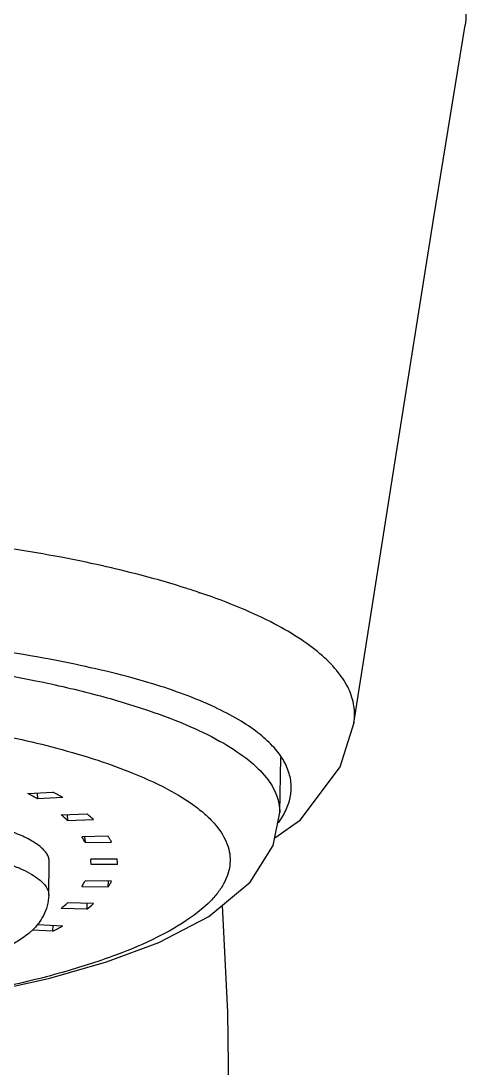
# Model space of a CAD drawing. Extents: x 0 to 1128, y 0 to 827.
# Drawn here: x 259.8 to 273.19, y 564.32 to 595.79 of the extents above; entities that cross this region are included whole.
import ezdxf

# ---------------------------------------------------------------- set-up
doc = ezdxf.new("R2010")
doc.units = 0
doc.header["$LTSCALE"] = 10
doc.header["$MEASUREMENT"] = 0
doc.layers.get('0').update_dxf_attribs({"linetype": 'CONTINUOUS'})

msp = doc.modelspace()

# ---------------------------------------------------------------- linework, layer by layer
at = {"color": 7, "linetype": 'Continuous'}
for p, q in [((272.212, 589.822), (273.165, 595.662)), ((271.055, 582.568), (272.212, 589.822)), ((269.819, 574.688), (271.055, 582.568)), ((265.162, 578.587), (265.155, 578.589)), ((265.216, 578.593), (265.209, 578.596)), ((269.403, 573.376), (269.821, 574.705)), ((269.819, 574.688), (269.821, 574.704)), ((267.586, 571.993), (267.615, 573.653)), ((268.207, 571.781), (269.403, 573.376)), ((260.009, 572.571), (260.764, 572.614)), ((260.285, 572.587), (260.301, 572.41)), ((261.063, 572.449), (260.301, 572.41)), ((267.39, 571.006), (267.586, 572.001)), ((261.009, 571.929), (261.789, 571.957)), ((261.189, 571.936), (261.206, 571.76)), ((261.206, 571.76), (261.985, 571.787)), ((267.437, 571.243), (268.207, 571.781)), ((267.677, 571.936), (267.681, 571.942)), ((267.704, 571.936), (267.707, 571.942)), ((262.423, 571.285), (261.633, 571.271)), ((261.717, 571.28), (261.736, 571.099)), ((261.736, 571.099), (262.526, 571.113)), ((266.698, 569.906), (267.39, 571.006)), ((260.636, 569.521), (260.653, 570.525)), ((261.899, 570.612), (262.694, 570.612)), ((261.899, 570.612), (261.901, 570.592)), ((262.707, 570.438), (261.912, 570.438)), ((262.526, 569.936), (261.736, 569.95)), ((262.423, 569.764), (262.432, 569.94)), ((265.452, 568.881), (266.698, 569.906)), ((261.633, 569.778), (262.423, 569.764)), ((261.985, 569.262), (261.206, 569.289)), ((261.789, 569.093), (261.796, 569.269)), ((266.02, 566), (265.86, 569.216)), ((261.789, 569.093), (261.009, 569.12)), ((263.947, 568.098), (265.452, 568.881)), ((260.301, 568.639), (261.063, 568.6)), ((260.764, 568.435), (260.77, 568.615)), ((260.764, 568.435), (260.148, 568.47)), ((262.375, 567.51), (263.947, 568.098)), ((260.67, 567.021), (262.375, 567.51)), ((258.769, 566.601), (260.67, 567.021)), ((266.921, 502.596), (266.02, 566))]:
    msp.add_line(p, q, dxfattribs=at)
for centre, radius, start, end in [((253.903, 561.177), 12.927, 60.3345, 61.811), ((253.909, 559.858), 14.481, 60.3984, 61.7468), ((256.961, 567.033), 6.353, 48.0791, 50.4193), ((258.966, 569.556), 3.17, 29.1184, 32.7396), ((259.854, 570.373), 2.059, 1.8216, 6.1133), ((259.01, 571.467), 3.119, 327.2307, 330.9113), ((257.029, 573.938), 6.249, 309.5612, 311.9404), ((257.172, 574.648), 7.223, 309.723, 311.7813), ((253.778, 581.429), 14.753, 298.2657, 299.5892), ((258.676, 569.995), 2.12, 311.061, 313.5824)]:
    msp.add_arc(centre, radius, start, end, dxfattribs=at)
for points, knots in [([(271.111, 598.531), (271.453, 598.319), (272.053, 597.899), (272.759, 597.182), (273.107, 596.535), (273.198, 596.027), (273.185, 595.781), (273.165, 595.662)], [0, 0, 0, 0, 0.323908, 0.587444, 0.80417, 0.902754, 1, 1, 1, 1]), ([(263.419, 579.13), (262.624, 579.339), (260.841, 579.73), (257.844, 580.196), (254.247, 580.55), (251.637, 580.672), (250.233, 580.704)], [0, 0, 0, 0, 0.185507, 0.411128, 0.683383, 1, 1, 1, 1]), ([(265.209, 578.596), (265.071, 578.643), (264.48, 578.837), (263.881, 579.009), (263.419, 579.13)], [0, 0, 0, 0, 0.233846, 1, 1, 1, 1]), ([(269.821, 574.704), (269.846, 574.869), (269.845, 575.217), (269.675, 575.737), (269.344, 576.247), (268.855, 576.746), (268.202, 577.235), (267.377, 577.713), (266.367, 578.177), (265.621, 578.455), (265.216, 578.593)], [0, 0, 0, 0, 0.077663, 0.159228, 0.251112, 0.357963, 0.483215, 0.62979, 0.80087, 1, 1, 1, 1]), ([(266.927, 574.399), (266.744, 574.54), (266.325, 574.817), (265.288, 575.354), (263.594, 575.961), (261.062, 576.566), (259.149, 576.873), (258.082, 577.014)], [0, 0, 0, 0, 0.074628, 0.161366, 0.376037, 0.652924, 1, 1, 1, 1]), ([(258.072, 576.349), (258.265, 576.319), (258.992, 576.203), (259.717, 576.07), (260.248, 575.961)], [0, 0, 0, 0, 0.264607, 1, 1, 1, 1]), ([(260.248, 575.961), (260.869, 575.833), (262.01, 575.57), (263.565, 575.109), (264.838, 574.628), (265.851, 574.133), (266.623, 573.623), (267.174, 573.104), (267.465, 572.637), (267.571, 572.269), (267.587, 572.089), (267.586, 572.001)], [0, 0, 0, 0, 0.216638, 0.40021, 0.554358, 0.681547, 0.785223, 0.869541, 0.938839, 0.969949, 1, 1, 1, 1]), ([(257.415, 574.658), (257.72, 574.609), (258.831, 574.418), (259.935, 574.181), (260.726, 573.974)], [0, 0, 0, 0, 0.274675, 1, 1, 1, 1]), ([(267.932, 572.754), (267.932, 572.895), (267.887, 573.19), (267.69, 573.616), (267.364, 574.03), (267.085, 574.277), (266.927, 574.399)], [0, 0, 0, 0, 0.212865, 0.441417, 0.700063, 1, 1, 1, 1]), ([(260.726, 573.974), (261.145, 573.865), (261.925, 573.641), (262.691, 573.373), (263.043, 573.235)], [0, 0, 0, 0, 0.534422, 1, 1, 1, 1]), ([(263.043, 573.235), (263.439, 573.079), (264.144, 572.767), (264.929, 572.292), (265.405, 571.9), (265.745, 571.546), (265.988, 571.162), (266.091, 570.762), (266.1, 570.472), (266.046, 570.183), (265.928, 569.897), (265.748, 569.613), (265.403, 569.216), (264.791, 568.732), (263.836, 568.194), (262.599, 567.674), (261.058, 567.178), (259.183, 566.716), (256.946, 566.307), (254.845, 566.04), (252.98, 565.872), (251.46, 565.772), (249.879, 565.711), (248.807, 565.698), (248.265, 565.696)], [0, 0, 0, 0, 0.054287, 0.097965, 0.116334, 0.132682, 0.160478, 0.172866, 0.184897, 0.197116, 0.210046, 0.224149, 0.239802, 0.276782, 0.322744, 0.379189, 0.447412, 0.528803, 0.624991, 0.736912, 0.798521, 0.863424, 0.930994, 1, 1, 1, 1]), ([(260.653, 570.525), (260.653, 570.56), (260.642, 570.635), (260.595, 570.744), (260.517, 570.85), (260.364, 571), (260.091, 571.179), (259.674, 571.375), (259.148, 571.564), (258.518, 571.744), (257.788, 571.913), (256.641, 572.13), (255.015, 572.355), (252.879, 572.549), (250.562, 572.668), (248.154, 572.709), (245.745, 572.668), (243.428, 572.549), (241.293, 572.355), (239.666, 572.13), (238.519, 571.913), (237.789, 571.744), (237.159, 571.564), (236.633, 571.375), (236.216, 571.179), (235.944, 571), (235.79, 570.85), (235.713, 570.744), (235.665, 570.635), (235.654, 570.56), (235.654, 570.525)], [0, 0, 0, 0, 0.004135, 0.008576, 0.013566, 0.019275, 0.033226, 0.050895, 0.072386, 0.097642, 0.12651, 0.158775, 0.232374, 0.31586, 0.406185, 0.500002, 0.593819, 0.684143, 0.767628, 0.841225, 0.87349, 0.902358, 0.927614, 0.949104, 0.966774, 0.980725, 0.986434, 0.991424, 0.995865, 1, 1, 1, 1]), ([(267.707, 571.942), (267.778, 572.07), (267.891, 572.333), (267.932, 572.617), (267.932, 572.754)], [0, 0, 0, 0, 0.517915, 1, 1, 1, 1]), ([(261.985, 571.787), (261.953, 571.816), (261.89, 571.874), (261.822, 571.929), (261.789, 571.957)], [0, 0, 0, 0, 0.49087, 1, 1, 1, 1]), ([(267.546, 571.691), (267.561, 571.712), (267.617, 571.791), (267.668, 571.873), (267.704, 571.936)], [0, 0, 0, 0, 0.257194, 1, 1, 1, 1]), ([(253.282, 571.504), (253.807, 571.462), (254.813, 571.369), (256.24, 571.188), (257.503, 570.974), (258.437, 570.765), (259.08, 570.579), (259.483, 570.442), (259.828, 570.3), (260.114, 570.154), (260.339, 570.005), (260.505, 569.853), (260.61, 569.695), (260.636, 569.58), (260.636, 569.527)], [0, 0, 0, 0, 0.201468, 0.38603, 0.550166, 0.690893, 0.751748, 0.805976, 0.853465, 0.894222, 0.928433, 0.956605, 0.979797, 1, 1, 1, 1]), ([(262.526, 571.113), (262.51, 571.142), (262.479, 571.201), (262.442, 571.257), (262.423, 571.285)], [0, 0, 0, 0, 0.492483, 1, 1, 1, 1]), ([(262.423, 569.764), (262.442, 569.793), (262.479, 569.848), (262.51, 569.907), (262.526, 569.936)], [0, 0, 0, 0, 0.507517, 1, 1, 1, 1]), ([(260.636, 569.521), (260.634, 569.411), (260.604, 569.197), (260.456, 568.822), (260.273, 568.588), (260.137, 568.458)], [0, 0, 0, 0, 0.275107, 0.530718, 1, 1, 1, 1]), ([(260.069, 568.396), (259.956, 568.299), (259.706, 568.123), (259.289, 567.909), (258.823, 567.723), (258.091, 567.49), (257.022, 567.238), (255.565, 566.995), (253.904, 566.799), (251.413, 566.602), (248.154, 566.509), (244.894, 566.602), (242.403, 566.799), (240.743, 566.995), (239.285, 567.238), (238.216, 567.49), (237.485, 567.723), (237.019, 567.909), (236.601, 568.123), (236.351, 568.299), (236.239, 568.396)], [0, 0, 0, 0, 0.018337, 0.037335, 0.057645, 0.080005, 0.131728, 0.192626, 0.261714, 0.337347, 0.5, 0.662654, 0.738286, 0.807375, 0.868272, 0.919995, 0.942356, 0.962665, 0.981663, 1, 1, 1, 1])]:
    msp.add_open_spline(points, degree=3, knots=knots, dxfattribs=at)
msp.add_open_spline([(262.707, 570.438), (262.707, 570.496), (262.701, 570.554), (262.694, 570.612)], degree=3, dxfattribs=at)

doc.saveas('drawing.dxf')
